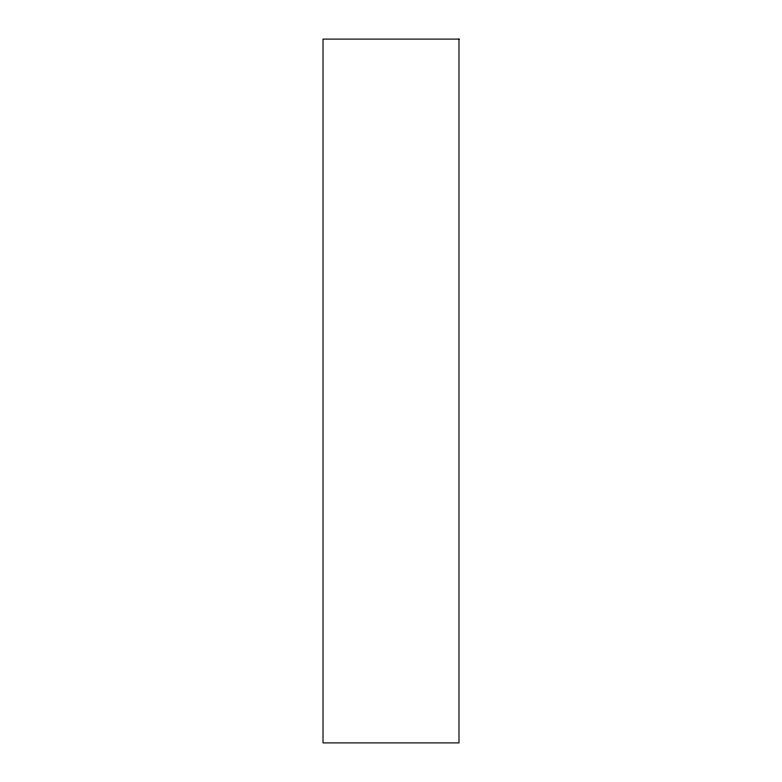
<?xml version="1.0" encoding="UTF-8"?>
<svg xmlns="http://www.w3.org/2000/svg" width="782" height="782" viewBox="0 0 782 782"><rect width="100%" height="100%" fill="white"/><g stroke="black" fill="none" stroke-linecap="round" stroke-linejoin="round"><path stroke-width="1.17" d="M458.985 39.1L323.015 39.1L323.015 742.9L458.985 742.9L458.985 39.1"/></g></svg>
